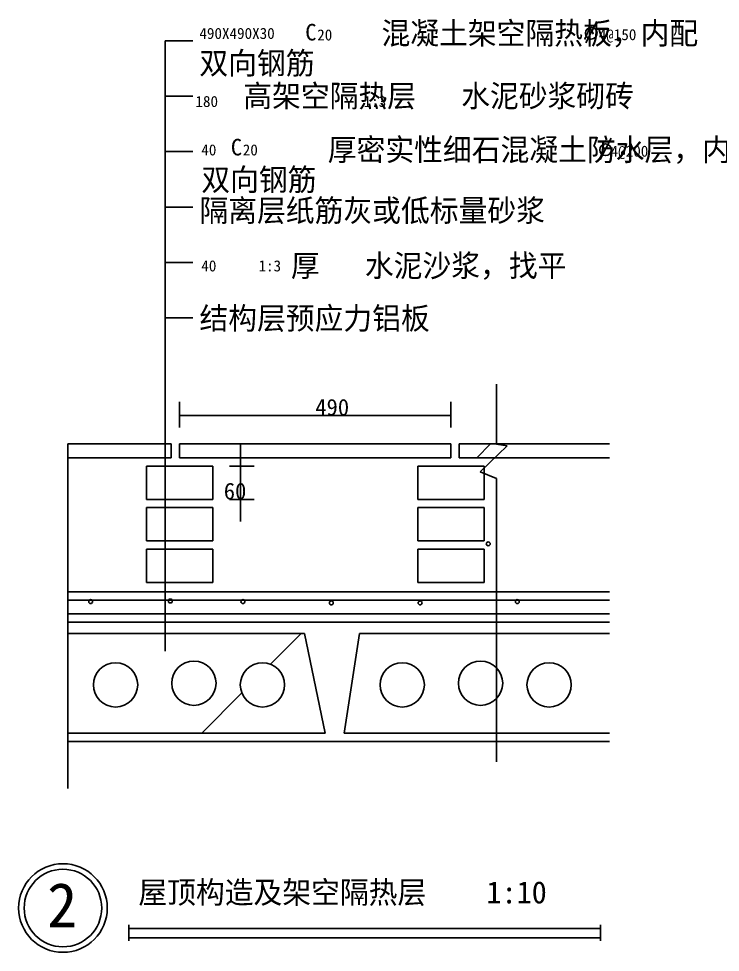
# Model space of a CAD drawing. Header units: metres. Extents: x 343608 to 349087, y 40929 to 44541.
# Drawn here: x 346323 to 347590, y 40929 to 42615 of the extents above; entities that cross this region are included whole.
import ezdxf

# ---------------------------------------------------------------- set-up
doc = ezdxf.new("R2010")
doc.units = ezdxf.units.M
doc.layers.add('加粗', color=6, linetype='Continuous')
doc.layers.add('填补', color=7, linetype='Continuous')

msp = doc.modelspace()

# ---------------------------------------------------------------- hatches: boundary and pattern name
at = {"layer": '填补'}
h = msp.add_hatch(dxfattribs=at)
h.set_pattern_fill('AN31C', scale=200)
h.set_pattern_definition([(45, (0, 0), (-449.0128, 449.0128), [])])
h.paths.add_polyline_path([(346411.86, 41846.79), (346411.86, 41821.79), (346598.72, 41821.79), (346598.72, 41846.79)])
h.paths.add_polyline_path([(346613.72, 41846.79), (346613.72, 41821.79), (347103.72, 41821.79), (347103.72, 41846.79)])
h.paths.add_polyline_path([(347390.26, 41821.79), (347390.26, 41846.79), (347118.72, 41846.79), (347118.72, 41821.79)])
h.paths.add_polyline_path([(346938.59, 41504.89), (346911.07, 41324.89), (347390.26, 41324.89), (347390.26, 41504.89)])
h.paths.add_polyline_path([(347055.82, 41411.88, -1), (346975.82, 41411.88, -1)])
h.paths.add_polyline_path([(347197.32, 41414.83, -1), (347117.32, 41414.83, -1)])
h.paths.add_polyline_path([(347321.14, 41411.88, -1), (347241.14, 41411.88, -1)])
h.paths.add_polyline_path([(346411.86, 41504.89), (346411.86, 41324.89), (346876.91, 41324.89), (346839.08, 41504.89)])
h.paths.add_polyline_path([(346679.59, 41414.83, -1), (346599.59, 41414.83, -1)])
h.paths.add_polyline_path([(346803.4, 41411.88, -1), (346723.4, 41411.88, -1)])
h.paths.add_polyline_path([(346538.09, 41411.88, -1), (346458.09, 41411.88, -1)])
h = msp.add_hatch(dxfattribs=at)
h.set_pattern_fill('AR-SAND', scale=10)
h.paths.add_polyline_path([(346673.72, 41596.79), (346553.72, 41596.79), (346553.72, 41579.89), (346673.72, 41579.89)])

# ---------------------------------------------------------------- linework, layer by layer
for p, q in [((347347.31, 42570.75), (347367.47, 42609.57)), ((346587.8, 41472.92), (346587.8, 42574.56)), ((346587.8, 42574.56), (346637.8, 42574.56)), ((346587.8, 42474.56), (346637.8, 42474.56)), ((347373.24, 42360.21), (347393.4, 42399.03)), ((346587.8, 42374.56), (346637.8, 42374.56)), ((346587.8, 42274.56), (346637.8, 42274.56)), ((346587.8, 42174.56), (346637.8, 42174.56)), ((346587.8, 42074.56), (346637.8, 42074.56)), ((347186.28, 41954.65), (347186.28, 41846.47)), ((346613.72, 41876.79), (346613.72, 41923.12)), ((347103.72, 41876.79), (347103.72, 41923.12)), ((346613.72, 41898.12), (347103.72, 41898.12)), ((346411.86, 41846.79), (346411.86, 41224.49)), ((346723.49, 41806.79), (346723.49, 41846.79)), ((347205.51, 41843.56), (347156.67, 41796.23)), ((347186.28, 41846.47), (347205.51, 41843.56)), ((346703.72, 41806.79), (346748.49, 41806.79)), ((346723.49, 41746.79), (346723.49, 41806.79)), ((347156.67, 41796.23), (347186.28, 41784.39)), ((347186.28, 41784.39), (347186.28, 41272.73)), ((346703.72, 41746.79), (346748.49, 41746.79)), ((346723.49, 41746.79), (346723.49, 41706.79)), ((346411.86, 41579.89), (347390.26, 41579.89)), ((346411.86, 41539.89), (347390.26, 41539.89)), ((346411.86, 41524.89), (347390.26, 41524.89)), ((346411.86, 41309.89), (347390.26, 41309.89)), ((346522.28, 40949.8), (346522.28, 40978.54)), ((346522.28, 40971.71), (347374.18, 40971.71)), ((347374.18, 40949.8), (347374.18, 40978.54)), ((346522.28, 40955.37), (347374.18, 40955.37))]:
    msp.add_line(p, q)
for centre, radius in [((347357.18, 42588.45), 10.54), ((347383.12, 42377.91), 10.54), ((347171.23, 41666.49), 3.51), ((346453.01, 41562.17), 3.51), ((346596.99, 41563.34), 3.51), ((346728.09, 41562.17), 3.51), ((346887.77, 41559.83), 3.51), ((347048.13, 41559.83), 3.51), ((347223.72, 41562.17), 3.51), ((346403.05, 41008.95), 80), ((346403.05, 41008.95), 70)]:
    msp.add_circle(centre, radius)
at = {"layer": '加粗'}
for p, q in [((346598.72, 41846.79), (346411.86, 41846.79)), ((346598.72, 41846.79), (346598.72, 41821.79)), ((346613.72, 41846.79), (346613.72, 41821.79)), ((346613.72, 41846.79), (347103.72, 41846.79)), ((347103.72, 41846.79), (347103.72, 41821.79)), ((347118.72, 41846.79), (347390.26, 41846.79)), ((347118.72, 41846.79), (347118.72, 41821.79)), ((346598.72, 41821.79), (346411.86, 41821.79)), ((346673.72, 41806.79), (346553.72, 41806.79)), ((346553.72, 41806.79), (346553.72, 41746.79)), ((346613.72, 41821.79), (347103.72, 41821.79)), ((346673.72, 41746.79), (346673.72, 41806.79)), ((347163.72, 41806.79), (347043.72, 41806.79)), ((347043.72, 41806.79), (347043.72, 41746.79)), ((347118.72, 41821.79), (347390.26, 41821.79)), ((347163.72, 41746.79), (347163.72, 41806.79)), ((346553.72, 41746.79), (346673.72, 41746.79)), ((347043.72, 41746.79), (347163.72, 41746.79)), ((346673.72, 41731.79), (346553.72, 41731.79)), ((346553.72, 41731.79), (346553.72, 41671.79)), ((346673.72, 41671.79), (346673.72, 41731.79)), ((347163.72, 41731.79), (347043.72, 41731.79)), ((347043.72, 41731.79), (347043.72, 41671.79)), ((347163.72, 41671.79), (347163.72, 41731.79)), ((346553.72, 41671.79), (346673.72, 41671.79)), ((347043.72, 41671.79), (347163.72, 41671.79)), ((346673.72, 41656.79), (346553.72, 41656.79)), ((346553.72, 41656.79), (346553.72, 41596.79)), ((346673.72, 41596.79), (346673.72, 41656.79)), ((347163.72, 41656.79), (347043.72, 41656.79)), ((347043.72, 41656.79), (347043.72, 41596.79)), ((347163.72, 41596.79), (347163.72, 41656.79)), ((346553.72, 41596.79), (346673.72, 41596.79)), ((347043.72, 41596.79), (347163.72, 41596.79)), ((346411.86, 41564.89), (347390.26, 41564.89)), ((346411.86, 41504.89), (346839.08, 41504.89)), ((346839.08, 41504.89), (346876.91, 41324.89)), ((346938.59, 41504.89), (346911.07, 41324.89)), ((346938.59, 41504.89), (347390.26, 41504.89)), ((346411.86, 41324.89), (346876.91, 41324.89)), ((346911.07, 41324.89), (347390.26, 41324.89))]:
    msp.add_line(p, q, dxfattribs=at)
for centre in [(346498.09, 41411.88), (346639.59, 41414.83), (346763.4, 41411.88), (347015.82, 41411.88), (347157.32, 41414.83), (347281.14, 41411.88)]:
    msp.add_circle(centre, 40, dxfattribs=at)

# ---------------------------------------------------------------- texts
for s, height, p in [('490X490X30', 20, (346649.47, 42578.08)), ('C', 30, (346840.63, 42575.3)), ('           混凝土架空隔热板，内配        ', 40, (346679.03, 42568.5)), ('20', 20, (346862.31, 42575.3)), ('4@150', 20, (347370.73, 42575.84)), ('双向钢筋', 40, (346649.47, 42514.45)), ('   高架空隔热层   水泥砂浆砌砖', 40, (346647.1, 42455.21)), ('180', 20, (346642.35, 42455.21)), ('1:3', 20, (346946.03, 42455.21)), ('C', 30, (346706.18, 42367.72)), ('               厚密实性细石混凝土防水层，内配        ', 40, (346473.19, 42358.14)), ('40', 20, (346652.97, 42367.72)), ('20', 20, (346727.85, 42367.72)), ('4@200', 20, (347392.29, 42365.48)), ('双向钢筋', 40, (346652.97, 42304.09)), ('隔离层纸筋灰或低标量砂浆', 40, (346649.56, 42248.31)), ('               厚   水泥沙浆，找平  ', 40, (346406.61, 42148.77)), ('40', 20, (346652.97, 42158.36)), ('1:3', 20, (346756.28, 42158.36)), ('结构层预应力铝板', 40, (346649.56, 42053.72)), ('2', 80, (346374.44, 40974.32)), ('屋顶构造及架空隔热层    1:10', 40, (346539.25, 41017.27))]:
    msp.add_text(s, height=height).set_placement(p)
at = {"char_height": 30, "attachment_point": 1}
for s, insert in [('\\A1;490', (346858.72, 41928.12)), ('\\A1;60', (346693.49, 41776.79))]:
    msp.add_mtext(s, dxfattribs=dict(at, insert=insert))

doc.saveas('drawing.dxf')
